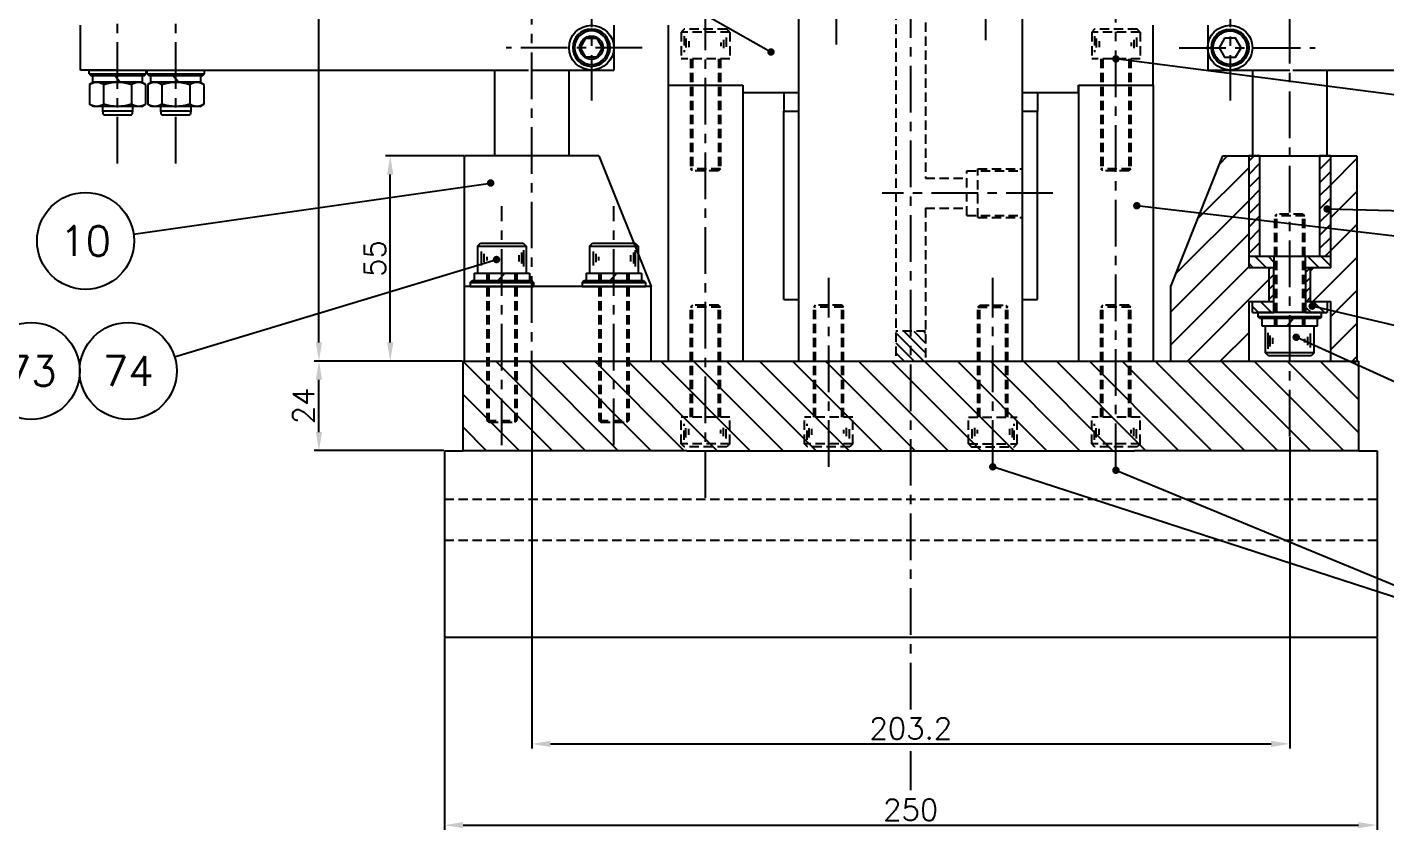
# Model space of a CAD drawing. Extents: x 0 to 2303, y 0 to 1485.
# Drawn here: x 1111.8 to 1476, y 527.6 to 742.8 of the extents above; entities that cross this region are included whole.
import ezdxf
from ezdxf.enums import TextEntityAlignment as Align

# ---------------------------------------------------------------- set-up
doc = ezdxf.new("R2010")
doc.units = 0
doc.header["$LTSCALE"] = 10
doc.header["$MEASUREMENT"] = 0
doc.linetypes.add('CENTER', pattern=[2, 1.25, -0.25, 0.25, -0.25])
doc.linetypes.add('HIDDEN', pattern=[0.375, 0.25, -0.125])
doc.layers.get('0').update_dxf_attribs({"linetype": 'CONTINUOUS'})
doc.layers.get('DEFPOINTS').update_dxf_attribs({"linetype": 'CONTINUOUS'})
for name, color, linetype in [('0-POS', 3, 'CONTINUOUS'), ('CL', 1, 'CENTER'), ('CO', 3, 'CONTINUOUS'), ('FI', 1, 'CONTINUOUS'), ('OC', 1, 'HIDDEN'), ('POS', 3, 'CONTINUOUS'), ('RY', 5, 'CONTINUOUS')]:
    doc.layers.add(name, color=color, linetype=linetype)
doc.styles.add('ROMANS', font='ROMANS.SHX')
doc.dimstyles.new('2CON5', dxfattribs={"dimscale": 2.5, "dimtxt": 2.3, "dimasz": 2, "dimexe": 0.5, "dimexo": 0.0625, "dimgap": 0.5, "dimtad": 1, "dimdec": 4, "dimdsep": 46, "dimtxsty": 'ROMANS', "dimcen": -2, "dimclrt": 7, "dimadec": 0, "dimazin": 0, "dimtfac": 0.869565, "dimtdec": 4, "dimtmove": 0, "dimatfit": 3, "dimfxl": 1, "dimtolj": 1, "dimarcsym": 0})
pattern_1 = [(135, (-8746.1457, -950.8742), (-1.76776695, -1.76776695), [])]

# ---------------------------------------------------------------- blocks, each defined once
blk = doc.blocks.new('08934L')
for p, q in [((-6.5, 6.5), (-7.51, 5.92)), ((-7.51, 5.92), (-7.51, 0.58)), ((-6.5, 6.5), (-3.75, 6.5)), ((-3.75, 6.5), (3.75, 6.5)), ((-3.75, 5.92), (-3.75, 0.58)), ((3.75, 6.5), (6.5, 6.5)), ((3.75, 5.92), (3.75, 0.58)), ((6.5, 6.5), (7.51, 5.92)), ((7.51, 5.92), (7.51, 0.58)), ((-6.5, 0), (-7.51, 0.58)), ((-6.5, 0), (-3.75, 0)), ((-3.75, 0), (3.75, 0)), ((3.75, 0), (6.5, 0)), ((6.5, 0), (7.51, 0.58))]:
    blk.add_line(p, q)
for centre, radius, start, end in [((-5.63, 3.18), 3.32, 55.6158, 124.3842), ((0, -5.92), 12.42, 72.412, 107.588), ((5.63, 3.18), 3.32, 55.6158, 124.3842), ((-5.63, 3.32), 3.32, 235.6158, 304.3842), ((0, 12.42), 12.42, 252.412, 287.588), ((5.63, 3.32), 3.32, 235.6158, 304.3842)]:
    blk.add_arc(centre, radius, start, end)
blk = doc.blocks.new('08125')
for p, q in [((-8.5, 1.1), (-8, 1.6)), ((-8.5, 1.1), (-8.5, 0)), ((-8.5, 0), (8.5, 0)), ((-8, 1.6), (8, 1.6)), ((8, 1.6), (8.5, 1.1)), ((8.5, 1.1), (8.5, 0))]:
    blk.add_line(p, q)
at = {"color": 1}
blk.add_line((-8.5, 1.1), (8.5, 1.1), dxfattribs=at)
blk = doc.blocks.new('08127')
for p, q in [((-7.4, 2), (7.4, 2)), ((-7.4, 2), (-7.4, 0)), ((-7.4, 0), (7.4, 0)), ((0.81, 2), (-0.9, 0)), ((7.4, 2), (7.4, 0))]:
    blk.add_line(p, q)
blk = doc.blocks.new('06912S')
blk.add_lwpolyline([(-1.48, 2.55), (-2.95, 0), (-1.48, -2.55), (1.48, -2.55), (2.95, 0), (1.48, 2.55)], close=True)
blk.add_circle((0, 0), 5)
at = {"color": 1}
blk.add_circle((0, 0), 4.5, dxfattribs=at)
blk = doc.blocks.new('08912L')
for p, q in [((-6.5, 7.2), (-5.7, 8)), ((-5.7, 8), (5.7, 8)), ((5.7, 8), (6.5, 7.2)), ((-6.5, 7.2), (-6.5, 0)), ((6.5, 7.2), (6.5, 0)), ((-6.5, 0), (6.5, 0))]:
    blk.add_line(p, q)
at = {"color": 1}
for p, q in [((-6.5, 7.2), (6.5, 7.2)), ((-5.56, 5.75), (-5.56, 2.02)), ((-4.81, 5.13), (-4.81, 2.89)), ((-4.07, 4.39), (-4.07, 3.39)), ((4.52, 4.76), (4.52, 3.14)), ((5.26, 5.51), (5.26, 2.52)), ((5.76, 6.13), (5.76, 1.78))]:
    blk.add_line(p, q, dxfattribs=at)
blk = doc.blocks.new('*D28')
at = {"layer": 'CO', "color": 0, "lineweight": -2}
for p, q in [((1223.67, 579.1), (1223.67, 527.64)), ((1473.67, 579.1), (1473.67, 527.64)), ((1228.67, 528.89), (1468.67, 528.89))]:
    blk.add_line(p, q, dxfattribs=at)
at = {"layer": 'CO', "color": 0}
for points in [[(1228.67, 529.72), (1228.67, 528.06), (1223.67, 528.89)], [(1468.67, 529.72), (1468.67, 528.06), (1473.67, 528.89)]]:
    blk.add_solid(points, dxfattribs=at)
at = {"layer": 'DEFPOINTS', "color": 0}
for p in [(1223.67, 579.26), (1473.67, 579.26), (1473.67, 528.89)]:
    blk.add_point(p, dxfattribs=at)
at = {"layer": 'CO', "color": 7, "insert": (1348.67, 533.02), "char_height": 5.75, "attachment_point": 5, "style": 'ROMANS'}
blk.add_mtext('\\A1;250', dxfattribs=at)
blk = doc.blocks.new('*D63')
at = {"layer": 'CO', "color": 0, "lineweight": -2}
for p, q in [((1228.51, 653.26), (1188.78, 653.26)), ((1190.03, 634.26), (1190.03, 648.26)), ((1223.51, 629.26), (1188.78, 629.26))]:
    blk.add_line(p, q, dxfattribs=at)
at = {"layer": 'CO', "color": 0}
for points in [[(1189.19, 648.26), (1190.86, 648.26), (1190.03, 653.26)], [(1189.19, 634.26), (1190.86, 634.26), (1190.03, 629.26)]]:
    blk.add_solid(points, dxfattribs=at)
at = {"layer": 'DEFPOINTS', "color": 0}
for p in [(1190.03, 653.26), (1228.67, 653.26), (1223.67, 629.26)]:
    blk.add_point(p, dxfattribs=at)
at = {"layer": 'CO', "color": 7, "insert": (1185.9, 641.26), "char_height": 5.75, "attachment_point": 5, "rotation": 90, "style": 'ROMANS'}
blk.add_mtext('\\A1;24', dxfattribs=at)
blk = doc.blocks.new('*D64')
at = {"layer": 'CO', "color": 0, "lineweight": -2}
for p, q in [((1228.91, 708.26), (1207.89, 708.26)), ((1209.14, 658.26), (1209.14, 703.26)), ((1228.35, 653.26), (1207.89, 653.26))]:
    blk.add_line(p, q, dxfattribs=at)
at = {"layer": 'CO', "color": 0}
for points in [[(1208.3, 703.26), (1209.97, 703.26), (1209.14, 708.26)], [(1208.3, 658.26), (1209.97, 658.26), (1209.14, 653.26)]]:
    blk.add_solid(points, dxfattribs=at)
at = {"layer": 'DEFPOINTS', "color": 0}
for p in [(1209.14, 708.26), (1229.07, 708.26), (1228.51, 653.26)]:
    blk.add_point(p, dxfattribs=at)
at = {"layer": 'CO', "color": 7, "insert": (1205.01, 680.76), "char_height": 5.75, "attachment_point": 5, "rotation": 90, "style": 'ROMANS'}
blk.add_mtext('\\A1;55', dxfattribs=at)
blk = doc.blocks.new('*D65')
at = {"layer": 'CO', "color": 0, "lineweight": -2}
for p, q in [((1229.91, 859.26), (1188.78, 859.26)), ((1190.03, 658.26), (1190.03, 854.26)), ((1228.2, 653.26), (1188.78, 653.26))]:
    blk.add_line(p, q, dxfattribs=at)
at = {"layer": 'CO', "color": 0}
for points in [[(1189.19, 854.26), (1190.86, 854.26), (1190.03, 859.26)], [(1189.19, 658.26), (1190.86, 658.26), (1190.03, 653.26)]]:
    blk.add_solid(points, dxfattribs=at)
at = {"layer": 'DEFPOINTS', "color": 0}
for p in [(1190.03, 859.26), (1230.07, 859.26), (1228.35, 653.26)]:
    blk.add_point(p, dxfattribs=at)
at = {"layer": 'CO', "color": 7, "insert": (1185.9, 756.26), "char_height": 5.75, "attachment_point": 5, "rotation": 90, "style": 'ROMANS'}
blk.add_mtext('\\A1;206', dxfattribs=at)
blk = doc.blocks.new('*D67')
at = {"layer": 'CO', "color": 0, "lineweight": -2}
for p, q in [((1247.07, 643.33), (1247.07, 549.42)), ((1450.27, 632.9), (1450.27, 549.42)), ((1252.07, 550.67), (1445.27, 550.67))]:
    blk.add_line(p, q, dxfattribs=at)
at = {"layer": 'CO', "color": 0}
for points in [[(1252.07, 551.5), (1252.07, 549.84), (1247.07, 550.67)], [(1445.27, 551.5), (1445.27, 549.84), (1450.27, 550.67)]]:
    blk.add_solid(points, dxfattribs=at)
at = {"layer": 'DEFPOINTS', "color": 0}
for p in [(1247.07, 643.49), (1450.27, 633.05), (1450.27, 550.67)]:
    blk.add_point(p, dxfattribs=at)
at = {"layer": 'CO', "color": 7, "insert": (1348.67, 554.79), "char_height": 5.75, "attachment_point": 5, "style": 'ROMANS'}
blk.add_mtext('\\A1;203.2', dxfattribs=at)
blk = doc.blocks.new('POS')
at = {"layer": '0-POS'}
blk.add_circle((0, 0), 6.5, dxfattribs=at)
at = {"layer": '0-POS', "style": 'ROMANS', "flags": 4}
blk.add_attdef('P', text='', height=4, dxfattribs=at).set_placement((0, 0), align=Align.MIDDLE)

msp = doc.modelspace()

# ---------------------------------------------------------------- hatches: boundary and pattern name
at = {"layer": 'OC'}
h = msp.add_hatch(dxfattribs=at)
h.set_pattern_fill('ANSI31', color=256, scale=5, style=0)
h.set_pattern_definition([(45, (-3089.13, -1162.574), (-11.22532, 11.22532), [])])
h.paths.add_polyline_path([(1446.01677, 681.25801), (1439.26677, 681.25801), (1439.26677, 678.25801), (1446.01677, 678.25801)], flags=0)
at = {"layer": 'RY'}
h = msp.add_hatch(dxfattribs=at)
h.set_pattern_fill('ANSI31', color=256, scale=50, style=0)
h.set_pattern_definition([(45, (-8746.146, -950.874), (-4.4194174, 4.4194174), [])])
h.paths.add_polyline_path([(1444.76677, 678.25801), (1439.26677, 678.25801), (1439.26677, 708.25802), (1432.26677, 708.25802), (1418.26677, 673.258), (1418.26677, 653.25801), (1439.26677, 653.25801), (1439.26677, 669.25801), (1444.76677, 669.25801)])
h.paths.add_polyline_path([(1468.26676, 708.25802), (1461.26677, 708.25802), (1461.26677, 681.25801), (1461.26677, 678.25801), (1455.76677, 678.25801), (1455.76677, 669.25801), (1461.26677, 669.25801), (1461.26677, 653.25801), (1468.26676, 653.25801), (1468.26676, 673.25801)])
h = msp.add_hatch(dxfattribs=at)
h.set_pattern_fill('ANSI31', color=256, scale=20, style=0)
h.set_pattern_definition([(45, (-8746.1457, -950.8742), (-1.76776695, 1.76776695), [])])
h.paths.add_polyline_path([(1461.26677, 708.25802), (1458.26677, 708.25802), (1458.26677, 681.25801), (1461.26677, 681.25801)])
h.paths.add_polyline_path([(1442.26676, 708.25802), (1439.26677, 708.25802), (1439.26677, 681.25801), (1442.26676, 681.25801)])
h = msp.add_hatch(dxfattribs=at)
h.set_pattern_fill('ANSI31', color=256, scale=20, angle=90, style=0)
h.set_pattern_definition(pattern_1)
h.paths.add_polyline_path([(1446.01677, 681.25801), (1439.26677, 681.25801), (1439.26677, 678.25801), (1446.01677, 678.25801)])
h.paths.add_polyline_path([(1461.26677, 681.25801), (1454.51677, 681.25801), (1454.51677, 678.25801), (1461.26677, 678.25801)])
h = msp.add_hatch(dxfattribs=at)
h.set_pattern_fill('ANSI31', color=256, scale=15, style=0)
h.set_pattern_definition([(45, (-8746.1457, -950.8742), (-1.3258252, 1.3258252), [])])
h.paths.add_polyline_path([(1446.01677, 678.25801), (1444.76677, 678.25801), (1444.76677, 669.25801), (1446.01677, 669.25801)])
h.paths.add_polyline_path([(1455.76677, 678.25801), (1454.51677, 678.25801), (1454.51677, 669.25801), (1455.76677, 669.25801)])
h = msp.add_hatch(dxfattribs=at)
h.set_pattern_fill('ANSI31', color=256, scale=20, angle=90, style=0)
h.set_pattern_definition(pattern_1)
h.paths.add_polyline_path([(1446.01677, 669.25801), (1440.26677, 669.25801), (1440.26677, 666.25801), (1446.01677, 666.25801)])
h.paths.add_polyline_path([(1460.26676, 669.25801), (1454.51677, 669.25801), (1454.51677, 666.25801), (1458.76677, 666.25801), (1460.26676, 666.25801)])
h = msp.add_hatch(dxfattribs=at)
h.set_pattern_fill('ANSI31', color=256, scale=15, angle=90, style=0)
h.set_pattern_definition([(135, (13521.6156, 11264.1746), (-1.32582521, -1.32582521), [])])
h.paths.add_polyline_path([(1344.66677, 653.25801), (1348.66677, 653.25801), (1348.66677, 661.25801), (1344.66677, 661.25801)])
h.paths.add_polyline_path([(1352.66677, 661.25801), (1348.66677, 661.25801), (1348.66677, 653.25801), (1352.66677, 653.25801)])
h = msp.add_hatch(dxfattribs=at)
h.set_pattern_fill('ANSI31', color=256, scale=50, angle=90, style=0)
h.set_pattern_definition([(135, (-8746.146, -950.874), (-4.4194174, -4.4194174), [])])
h.paths.add_polyline_path([(1228.66677, 653.25801), (1228.66677, 629.25801), (1288.66677, 629.25801), (1408.66677, 629.25801), (1468.66676, 629.25801), (1468.66676, 653.25801)])

# ---------------------------------------------------------------- linework, layer by layer
for p, q in [((1318.66677, 653.25801), (1318.66677, 816.25802)), ((1378.66677, 653.25801), (1378.66677, 816.25802)), ((1126.06677, 731.25801), (1126.06677, 743.25801)), ((1269.06677, 743.25801), (1269.06677, 731.25801)), ((1283.66677, 743.25801), (1283.66677, 727.25801)), ((1413.66676, 727.25801), (1413.66676, 743.25801)), ((1428.26677, 743.25801), (1428.26677, 731.25801)), ((1135.52622, 731.25801), (1126.06677, 731.25801)), ((1135.52622, 731.25801), (1246.2019, 731.25801)), ((1237.06677, 731.25801), (1237.06677, 708.25802)), ((1247.06677, 731.25801), (1269.06677, 731.25801)), ((1257.06677, 708.25802), (1257.06677, 731.25801)), ((1428.26677, 731.25801), (1450.26677, 731.25801)), ((1440.26677, 731.25801), (1440.26677, 708.25802)), ((1451.13163, 731.25801), (1561.80731, 731.25801)), ((1460.26676, 708.25802), (1460.26676, 731.25801)), ((1283.66677, 727.25801), (1303.66676, 727.25801)), ((1283.66677, 727.25801), (1283.66677, 653.25801)), ((1303.66676, 727.25801), (1303.66676, 725.25801)), ((1303.66676, 727.25801), (1303.66676, 653.25801)), ((1303.66676, 725.25801), (1318.66677, 725.25801)), ((1314.66676, 725.25801), (1314.66676, 720.25801)), ((1378.66677, 725.25801), (1393.66677, 725.25801)), ((1382.66677, 725.25801), (1382.66677, 720.25801)), ((1393.66677, 727.25801), (1413.66676, 727.25801)), ((1393.66677, 725.25801), (1393.66677, 727.25801)), ((1393.66677, 727.25801), (1393.66677, 653.25801)), ((1413.66676, 727.25801), (1413.66676, 653.25801)), ((1132.06677, 720.25801), (1132.06677, 721.51801)), ((1140.06677, 721.51801), (1140.06677, 720.25801)), ((1147.66676, 720.25801), (1147.66676, 721.51801)), ((1155.66676, 721.51801), (1155.66676, 720.25801)), ((1132.24309, 719.25802), (1132.06677, 720.25801)), ((1132.24309, 719.25802), (1139.89044, 719.25802)), ((1140.06677, 720.25801), (1139.89044, 719.25802)), ((1147.84309, 719.25802), (1147.66676, 720.25801)), ((1147.84309, 719.25802), (1155.49044, 719.25802)), ((1155.66676, 720.25801), (1155.49044, 719.25802)), ((1314.66676, 720.25801), (1318.66677, 720.25801)), ((1314.66676, 669.75801), (1314.66676, 720.25801)), ((1378.66677, 720.25801), (1382.66677, 720.25801)), ((1382.66677, 669.75801), (1382.66677, 720.25801)), ((1265.06677, 708.25802), (1229.06677, 708.25802)), ((1229.06677, 673.25801), (1229.06677, 708.25802)), ((1265.06677, 708.25802), (1279.06676, 673.25801)), ((1432.26677, 708.25802), (1418.26677, 673.25801)), ((1432.26677, 708.25802), (1468.26676, 708.25802)), ((1439.26677, 708.25802), (1439.26677, 678.25801)), ((1439.26677, 708.25802), (1439.26677, 681.25801)), ((1442.26676, 708.25802), (1439.26677, 708.25802)), ((1442.26676, 708.25802), (1440.26677, 708.25802)), ((1442.26676, 681.25801), (1442.26676, 708.25802)), ((1460.26676, 708.25802), (1458.26677, 708.25802)), ((1458.26677, 708.25802), (1458.26677, 681.25801)), ((1461.26677, 708.25802), (1458.26677, 708.25802)), ((1461.26677, 678.25801), (1461.26677, 708.25802)), ((1461.26677, 681.25801), (1461.26677, 708.25802)), ((1468.26676, 708.25802), (1468.26676, 673.25801)), ((1461.26677, 681.25801), (1439.26677, 681.25801)), ((1446.01677, 681.25801), (1446.01677, 678.25801)), ((1454.51677, 678.25801), (1454.51677, 681.25801)), ((1461.26677, 678.25801), (1461.26677, 681.25801)), ((1446.01677, 678.25801), (1439.26677, 678.25801)), ((1444.76677, 669.25801), (1444.76677, 678.25801)), ((1446.01677, 669.25801), (1446.01677, 678.25801)), ((1454.51677, 678.25801), (1454.51677, 669.25801)), ((1461.26677, 678.25801), (1454.51677, 678.25801)), ((1455.76677, 678.25801), (1455.76677, 669.25801)), ((1229.06677, 653.25801), (1229.06677, 673.25801)), ((1279.06677, 673.25801), (1229.06677, 673.25801)), ((1279.06677, 653.25801), (1279.06677, 673.25801)), ((1418.26677, 673.25801), (1418.26677, 653.25801)), ((1468.26676, 673.25801), (1468.26676, 653.25801)), ((1314.66676, 669.75801), (1318.66677, 669.75801)), ((1378.66677, 669.75801), (1382.66677, 669.75801)), ((1439.26677, 669.25801), (1446.01677, 669.25801)), ((1439.26677, 669.25801), (1439.26677, 653.25801)), ((1440.26677, 666.25801), (1440.26677, 669.25801)), ((1446.01677, 666.25801), (1446.01677, 669.25801)), ((1454.51677, 669.25801), (1461.26677, 669.25801)), ((1454.51677, 669.25801), (1454.51677, 666.25801)), ((1460.26676, 669.25801), (1460.26676, 666.25801)), ((1461.26677, 653.25801), (1461.26677, 669.25801)), ((1440.26677, 666.25801), (1446.01677, 666.25801)), ((1454.51677, 666.25801), (1460.26676, 666.25801)), ((1228.66677, 629.25801), (1228.66677, 653.25801)), ((1228.66677, 653.25801), (1468.66676, 653.25801)), ((1468.66676, 653.25801), (1468.66676, 629.25801)), ((1223.66677, 629.25801), (1223.66677, 579.25801)), ((1223.66677, 629.25801), (1228.66677, 629.25801)), ((1288.66677, 629.25801), (1228.66677, 629.25801)), ((1288.66677, 629.25801), (1408.66677, 629.25801)), ((1468.66676, 629.25801), (1408.66677, 629.25801)), ((1468.66676, 629.25801), (1473.66677, 629.25801)), ((1473.66677, 629.25801), (1473.66677, 579.25801)), ((1223.66677, 579.25801), (1473.66677, 579.25801))]:
    msp.add_line(p, q)
for centre, radius in [((1263.06677, 737.25801), 6), ((1434.26677, 737.25801), 6), ((1263.06677, 737.25801), 3.125)]:
    msp.add_circle(centre, radius)
at = {"layer": 'CL'}
for p, q in [((1348.66677, 559.88174), (1348.66677, 876.73487)), ((1247.06677, 643.48982), (1247.06677, 867.31869)), ((1450.26677, 633.05233), (1450.26677, 867.31869)), ((1328.66677, 829.88866), (1328.66677, 738.10355)), ((1368.66677, 829.71281), (1368.66677, 739.32132)), ((1293.66677, 616.63867), (1293.66677, 784.86015)), ((1403.66677, 623.99881), (1403.66677, 784.86015)), ((1136.06677, 706.19646), (1136.06677, 779.396)), ((1151.66676, 706.19646), (1151.66676, 779.396)), ((1263.06677, 755.26619), (1263.06677, 723.07293)), ((1434.26677, 755.26619), (1434.26677, 723.07293)), ((1276.68595, 737.25801), (1240.25032, 737.25801)), ((1420.64759, 737.25801), (1457.08321, 737.25801)), ((1386.76725, 698.25801), (1340.99654, 698.25801)), ((1239.06677, 630.75893), (1239.06677, 694.75244)), ((1269.06677, 630.75893), (1269.06677, 694.75244)), ((1326.66677, 624.92733), (1326.66677, 675.59433)), ((1370.66677, 624.92733), (1370.66677, 675.59433)), ((1348.66677, 538.24599), (1348.66677, 548.72929))]:
    msp.add_line(p, q, dxfattribs=at)
at = {"layer": 'FI'}
for p, q in [((1140.06677, 720.25801), (1132.06677, 720.25801)), ((1155.66676, 720.25801), (1147.66676, 720.25801))]:
    msp.add_line(p, q, dxfattribs=at)
at = {"layer": 'OC'}
for p, q in [((1344.66677, 795.94861), (1344.66677, 653.25801)), ((1352.66677, 785.25801), (1352.66677, 702.25801)), ((1289.66677, 734.25801), (1289.66677, 704.75801)), ((1290.16677, 734.25801), (1290.16677, 704.25801)), ((1297.16677, 734.25801), (1297.16677, 704.25801)), ((1297.66677, 734.25801), (1297.66677, 704.75801)), ((1399.66677, 734.25801), (1399.66677, 704.75801)), ((1400.16677, 734.25801), (1400.16677, 704.25801)), ((1407.16677, 734.25801), (1407.16677, 704.25801)), ((1407.66677, 734.25801), (1407.66677, 704.75801)), ((1290.16677, 704.25801), (1289.66677, 704.75801)), ((1297.66677, 704.75801), (1289.66677, 704.75801)), ((1297.16677, 704.25801), (1290.16677, 704.25801)), ((1297.66677, 704.75801), (1297.16677, 704.25801)), ((1363.66677, 692.25801), (1363.66677, 704.25801)), ((1363.66677, 704.25801), (1378.66677, 704.25801)), ((1366.66677, 691.75801), (1366.66677, 704.75801)), ((1366.66677, 704.75801), (1378.66677, 704.75801)), ((1400.16677, 704.25801), (1399.66677, 704.75801)), ((1407.66677, 704.75801), (1399.66677, 704.75801)), ((1407.16677, 704.25801), (1400.16677, 704.25801)), ((1407.66677, 704.75801), (1407.16677, 704.25801)), ((1352.66677, 702.25801), (1363.66677, 702.25801)), ((1352.66677, 694.25801), (1352.66677, 653.25801)), ((1352.66677, 694.25801), (1363.66677, 694.25801)), ((1363.66677, 692.25801), (1378.66677, 692.25801)), ((1446.76677, 692.65801), (1446.26677, 692.15801)), ((1446.26677, 662.65801), (1446.26677, 692.15801)), ((1454.26677, 692.15801), (1446.26677, 692.15801)), ((1446.76677, 662.65801), (1446.76677, 692.65801)), ((1453.76677, 692.65801), (1446.76677, 692.65801)), ((1453.76677, 662.65801), (1453.76677, 692.65801)), ((1454.26677, 692.15801), (1453.76677, 692.65801)), ((1454.26677, 662.65801), (1454.26677, 692.15801)), ((1366.66677, 691.75801), (1378.66677, 691.75801)), ((1235.06677, 676.85801), (1235.06677, 637.35801)), ((1235.56677, 676.85801), (1235.56677, 636.85801)), ((1242.56677, 676.85801), (1242.56677, 636.85801)), ((1243.06677, 676.85801), (1243.06677, 637.35801)), ((1265.06677, 676.85801), (1265.06677, 637.35801)), ((1265.56677, 676.85801), (1265.56677, 636.85801)), ((1272.56677, 676.85801), (1272.56677, 636.85801)), ((1273.06677, 676.85801), (1273.06677, 637.35801)), ((1290.16677, 668.25801), (1289.66677, 667.75801)), ((1289.66677, 638.25801), (1289.66677, 667.75801)), ((1297.66677, 667.75801), (1289.66677, 667.75801)), ((1290.16677, 638.25801), (1290.16677, 668.25801)), ((1297.16677, 668.25801), (1290.16677, 668.25801)), ((1297.16677, 638.25801), (1297.16677, 668.25801)), ((1297.66677, 667.75801), (1297.16677, 668.25801)), ((1297.66677, 638.25801), (1297.66677, 667.75801)), ((1323.16677, 668.25801), (1322.66677, 667.75801)), ((1322.66677, 638.25801), (1322.66677, 667.75801)), ((1330.66677, 667.75801), (1322.66677, 667.75801)), ((1323.16677, 638.25801), (1323.16677, 668.25801)), ((1330.16677, 668.25801), (1323.16677, 668.25801)), ((1330.16677, 638.25801), (1330.16677, 668.25801)), ((1330.66677, 667.75801), (1330.16677, 668.25801)), ((1330.66677, 638.25801), (1330.66677, 667.75801)), ((1366.66677, 667.75801), (1367.16677, 668.25801)), ((1366.66677, 638.25801), (1366.66677, 667.75801)), ((1366.66677, 667.75801), (1374.66677, 667.75801)), ((1367.16677, 638.25801), (1367.16677, 668.25801)), ((1367.16677, 668.25801), (1374.16677, 668.25801)), ((1374.16677, 668.25801), (1374.66677, 667.75801)), ((1374.16677, 638.25801), (1374.16677, 668.25801)), ((1374.66677, 638.25801), (1374.66677, 667.75801)), ((1400.16677, 668.25801), (1399.66677, 667.75801)), ((1399.66677, 638.25801), (1399.66677, 667.75801)), ((1407.66677, 667.75801), (1399.66677, 667.75801)), ((1400.16677, 638.25801), (1400.16677, 668.25801)), ((1407.16677, 668.25801), (1400.16677, 668.25801)), ((1407.16677, 638.25801), (1407.16677, 668.25801)), ((1407.66677, 667.75801), (1407.16677, 668.25801)), ((1407.66677, 638.25801), (1407.66677, 667.75801)), ((1352.66677, 661.25801), (1344.66677, 661.25801)), ((1235.06677, 637.35801), (1235.56677, 636.85801)), ((1235.06677, 637.35801), (1243.06677, 637.35801)), ((1235.56677, 636.85801), (1242.56677, 636.85801)), ((1242.56677, 636.85801), (1243.06677, 637.35801)), ((1265.06677, 637.35801), (1265.56677, 636.85801)), ((1265.06677, 637.35801), (1273.06677, 637.35801)), ((1265.56677, 636.85801), (1272.56677, 636.85801)), ((1272.56677, 636.85801), (1273.06677, 637.35801)), ((1223.66677, 616.25801), (1473.66677, 616.25801)), ((1223.66677, 605.25801), (1473.66677, 605.25801))]:
    msp.add_line(p, q, dxfattribs=at)
at = {"layer": 'POS'}
for p, q in [((1157.64724, 823.4243), (1311.19851, 736.11572)), ((1630.32874, 704.84304), (1403.66677, 734.25801)), ((1140.33156, 687.30781), (1236.05334, 700.99462)), ((1632.61814, 668.50005), (1409.27412, 694.90726)), ((1576.27925, 690.67773), (1460.30095, 694.02663)), ((1151.33237, 654.38877), (1237.62613, 680.48648)), ((1556.3027, 644.29211), (1456.27825, 667.98913)), ((1550.81564, 614.69708), (1451.98915, 659.65788)), ((1503.45875, 581.78878), (1370.66677, 624.92733)), ((1403.66677, 623.99881), (1503.80358, 582.7261))]:
    msp.add_line(p, q, dxfattribs=at)
at = {"layer": 'POS', "const_width": 1}
for points in [[(1310.69851, 736.11572, 1), (1311.69851, 736.11572, 1)], [(1403.16677, 734.25801, 1), (1404.16677, 734.25801, 1)], [(1235.55334, 700.99462, 1), (1236.55334, 700.99462, 1)], [(1408.77412, 694.90726, 1), (1409.77412, 694.90726, 1)], [(1459.80095, 694.02663, 1), (1460.80095, 694.02663, 1)], [(1237.12613, 680.48648, 1), (1238.12613, 680.48648, 1)], [(1455.77825, 667.98913, 1), (1456.77825, 667.98913, 1)], [(1451.48915, 659.65788, 1), (1452.48915, 659.65788, 1)], [(1370.16677, 624.92733, 1), (1371.16677, 624.92733, 1)], [(1403.16677, 623.99881, 1), (1404.16677, 623.99881, 1)]]:
    msp.add_lwpolyline(points, format="xyb", close=True, dxfattribs=at)

# ---------------------------------------------------------------- block references
at = {"xscale": -1}
for name, p in [('06912S', (1263.06677, 737.25801)), ('08934L', (1136.06677, 721.51801)), ('08934L', (1151.66676, 721.51801))]:
    msp.add_blockref(name, p, dxfattribs=at)
for name, p in [('06912S', (1434.26677, 737.25801)), ('08912L', (1239.06677, 676.85801)), ('08912L', (1269.06677, 676.85801)), ('08125', (1239.06677, 673.25801)), ('08127', (1239.06677, 674.85801)), ('08125', (1269.06677, 673.25801)), ('08127', (1269.06677, 674.85801))]:
    msp.add_blockref(name, p)
at = {"xscale": -0.9, "yscale": 0.9, "zscale": 0.9, "rotation": 180}
for name, p in [('08125', (1136.06677, 731.25801)), ('08127', (1136.06677, 729.81801)), ('08125', (1151.66676, 731.25801)), ('08127', (1151.66676, 729.81801))]:
    msp.add_blockref(name, p, dxfattribs=at)
at = {"rotation": 180}
for name, p in [('08125', (1450.26677, 666.25801)), ('08127', (1450.26677, 664.65801)), ('08912L', (1450.26677, 662.65801))]:
    msp.add_blockref(name, p, dxfattribs=at)
at = {"layer": 'OC', "xscale": -1}
for p in [(1293.66677, 734.25801), (1403.66677, 734.25801)]:
    msp.add_blockref('08912L', p, dxfattribs=at)
at = {"layer": 'OC', "rotation": 180}
for p in [(1293.66677, 638.25801), (1326.66677, 638.25801), (1403.66677, 638.25801)]:
    msp.add_blockref('08912L', p, dxfattribs=at)
at = {"layer": 'OC', "xscale": -1, "rotation": 180}
msp.add_blockref('08912L', (1370.66677, 638.25801), dxfattribs=at)
at = {"layer": 'POS', "xscale": 2, "yscale": 2, "zscale": 2}
for p, values in [((1127.46245, 685.46771), {'P': '10'}), ((1112.88897, 650.62553), {'P': '73'}), ((1138.88897, 650.62553), {'P': '74'})]:
    msp.add_blockref('POS', p, dxfattribs=at).add_auto_attribs(values)

# ---------------------------------------------------------------- dimensions: what is measured, and where the dimension line sits
at = {"layer": 'CO'}
for base, p1, p2, picture, middle in [((1190.02583, 859.25802), (1228.35427, 653.25801), (1230.06676, 859.25802), '*D65', (1185.90083, 756.25802)), ((1209.13613, 708.25802), (1228.51052, 653.25801), (1229.06677, 708.25802), '*D64', (1205.01113, 680.75801)), ((1190.02583, 653.25801), (1223.66677, 629.25801), (1228.66677, 653.25801), '*D63', (1185.90083, 641.25801))]:
    dim = msp.add_linear_dim(base=base, p1=p1, p2=p2, angle=90, dimstyle='2CON5', dxfattribs=at)
    dim.commit()
    dim.dimension.update_dxf_attribs({"geometry": picture, "text_midpoint": middle})
for base, p1, p2, picture, middle in [((1450.26677, 550.66899), (1247.06677, 643.48982), (1450.26677, 633.05233), '*D67', (1348.66677, 554.79399)), ((1473.66677, 528.89086), (1223.66677, 579.25801), (1473.66677, 579.25801), '*D28', (1348.66677, 533.01586))]:
    dim = msp.add_linear_dim(base=base, p1=p1, p2=p2, dimstyle='2CON5', dxfattribs=at)
    dim.commit()
    dim.dimension.update_dxf_attribs({"geometry": picture, "text_midpoint": middle})

doc.saveas('drawing.dxf')
